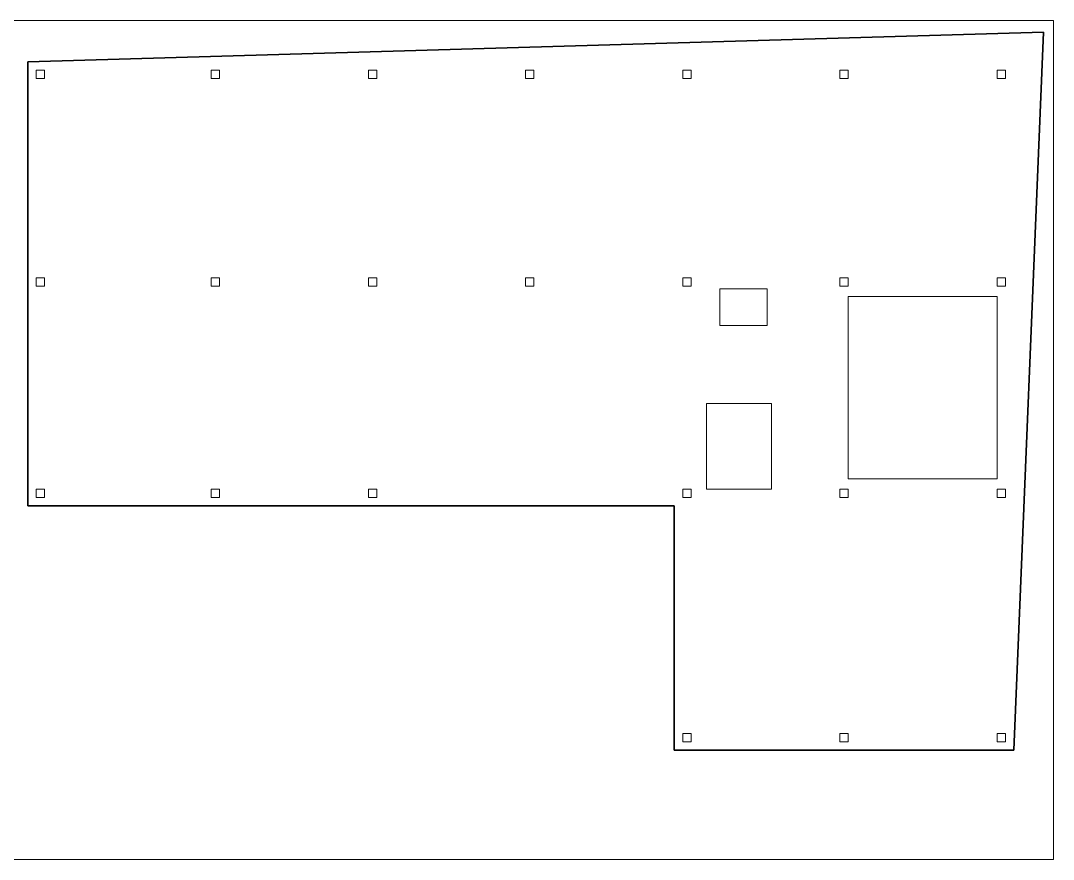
# Model space of a CAD drawing. Header units: millimetres. Extents: x -227611 to -73346, y -33294 to 110334.
# Drawn here: x -148423 to -99144, y -33294 to 6706 of the extents above; entities that cross this region are included whole.
import ezdxf

# ---------------------------------------------------------------- set-up
doc = ezdxf.new("R2010")
doc.units = ezdxf.units.MM
doc.header["$MEASUREMENT"] = 0
for name, color, linetype, lineweight in [('0_02_2D Desen - Linii.2d_Pen_No__101', 252, 'Continuous', 13), ('0_02_2D Desen - Linii.2d_Pen_No__4', 102, 'Continuous', 20), ('0_02_2D Desen - Linii.2d_Pen_No__6', 5, 'Continuous', 35)]:
    doc.layers.add(name, color=color, linetype=linetype, lineweight=lineweight)

msp = doc.modelspace()

# ---------------------------------------------------------------- linework, layer by layer
at = {"layer": '0_02_2D Desen - Linii.2d_Pen_No__101', "color": 252, "linetype": 'Continuous', "lineweight": 13}
for p, q in [((-159144, 6706), (-99144, 6706)), ((-99144, 6706), (-99144, -33294)), ((-99144, -33294), (-159144, -33294))]:
    msp.add_line(p, q, dxfattribs=at)
at = {"layer": '0_02_2D Desen - Linii.2d_Pen_No__4', "color": 102, "linetype": 'Continuous', "lineweight": 20}
for p, q in [((-147688, 3950), (-147688, 4350)), ((-147288, 4350), (-147688, 4350)), ((-147688, 3950), (-147288, 3950)), ((-147288, 3950), (-147288, 4350)), ((-139332, 4350), (-139332, 3950)), ((-139332, 4350), (-138932, 4350)), ((-139332, 3950), (-138932, 3950)), ((-138932, 3950), (-138932, 4350)), ((-131832, 4350), (-131832, 3950)), ((-131832, 4350), (-131432, 4350)), ((-131832, 3950), (-131432, 3950)), ((-131432, 3950), (-131432, 4350)), ((-124332, 4350), (-124332, 3950)), ((-123932, 4350), (-124332, 4350)), ((-124332, 3950), (-123932, 3950)), ((-123932, 3950), (-123932, 4350)), ((-116832, 4350), (-116832, 3950)), ((-116432, 4350), (-116832, 4350)), ((-116832, 3950), (-116432, 3950)), ((-116432, 3950), (-116432, 4350)), ((-109332, 4350), (-109332, 3950)), ((-108932, 4350), (-109332, 4350)), ((-109332, 3950), (-108932, 3950)), ((-108932, 3950), (-108932, 4350)), ((-101832, 4350), (-101832, 3950)), ((-101832, 4350), (-101432, 4350)), ((-101832, 3950), (-101432, 3950)), ((-101432, 3950), (-101432, 4350)), ((-147288, -5554), (-147689, -5554)), ((-147689, -5554), (-147689, -5954)), ((-147288, -5954), (-147288, -5554)), ((-138932, -5554), (-139332, -5554)), ((-139332, -5554), (-139332, -5954)), ((-138932, -5954), (-138932, -5554)), ((-131432, -5554), (-131832, -5554)), ((-131832, -5554), (-131832, -5954)), ((-131432, -5954), (-131432, -5554)), ((-123932, -5554), (-124332, -5554)), ((-124332, -5554), (-124332, -5954)), ((-123932, -5954), (-123932, -5554)), ((-116432, -5554), (-116832, -5554)), ((-116832, -5554), (-116832, -5954)), ((-116432, -5954), (-116432, -5554)), ((-108932, -5554), (-109332, -5554)), ((-109332, -5554), (-109332, -5954)), ((-108932, -5954), (-108932, -5554)), ((-101432, -5554), (-101832, -5554)), ((-101832, -5554), (-101832, -5954)), ((-101432, -5954), (-101432, -5554)), ((-147689, -5954), (-147288, -5954)), ((-139332, -5954), (-138932, -5954)), ((-131832, -5954), (-131432, -5954)), ((-124332, -5954), (-123932, -5954)), ((-116832, -5954), (-116432, -5954)), ((-112800, -6088), (-115060, -6088)), ((-115060, -6088), (-115060, -7828)), ((-112800, -7828), (-112800, -6088)), ((-109332, -5954), (-108932, -5954)), ((-101832, -5954), (-101432, -5954)), ((-101832, -6454), (-108932, -6454)), ((-108932, -6454), (-108932, -15141)), ((-101832, -15141), (-101832, -6454)), ((-115060, -7828), (-112800, -7828)), ((-115700, -11548), (-115700, -15641)), ((-112600, -11548), (-115700, -11548)), ((-112600, -15641), (-112600, -11548)), ((-108932, -15141), (-101832, -15141)), ((-147288, -15641), (-147689, -15641)), ((-147689, -15641), (-147689, -16041)), ((-147288, -16041), (-147288, -15641)), ((-138932, -15641), (-139332, -15641)), ((-139332, -15641), (-139332, -16041)), ((-138932, -16041), (-138932, -15641)), ((-131432, -15641), (-131832, -15641)), ((-131832, -15641), (-131832, -16041)), ((-131432, -16041), (-131432, -15641)), ((-116432, -15641), (-116832, -15641)), ((-116832, -16041), (-116832, -15641)), ((-116432, -16041), (-116432, -15641)), ((-115700, -15641), (-112600, -15641)), ((-108932, -15641), (-109332, -15641)), ((-109332, -15641), (-109332, -16041)), ((-108932, -16041), (-108932, -15641)), ((-101432, -15641), (-101832, -15641)), ((-101832, -15641), (-101832, -16041)), ((-101432, -16041), (-101432, -15641)), ((-147288, -16041), (-147689, -16041)), ((-139332, -16041), (-138932, -16041)), ((-131832, -16041), (-131432, -16041)), ((-116432, -16041), (-116832, -16041)), ((-109332, -16041), (-108932, -16041)), ((-101832, -16041), (-101432, -16041)), ((-116432, -27293), (-116832, -27293)), ((-116832, -27293), (-116832, -27693)), ((-116432, -27693), (-116432, -27293)), ((-108932, -27293), (-109332, -27293)), ((-109332, -27293), (-109332, -27693)), ((-108932, -27693), (-108932, -27293)), ((-101432, -27293), (-101832, -27293)), ((-101832, -27293), (-101832, -27693)), ((-101432, -27293), (-101432, -27693)), ((-116432, -27693), (-116832, -27693)), ((-109332, -27693), (-108932, -27693)), ((-101832, -27693), (-101432, -27693))]:
    msp.add_line(p, q, dxfattribs=at)
at = {"layer": '0_02_2D Desen - Linii.2d_Pen_No__6', "color": 5, "linetype": 'Continuous', "lineweight": 35}
for p, q in [((-99617, 6165), (-148088, 4750)), ((-101032, -28087), (-99617, 6165)), ((-148088, 4750), (-148083, -16441)), ((-148083, -16441), (-117236, -16434)), ((-117236, -16434), (-117234, -28087)), ((-117234, -28087), (-101032, -28087))]:
    msp.add_line(p, q, dxfattribs=at)

doc.saveas('drawing.dxf')
